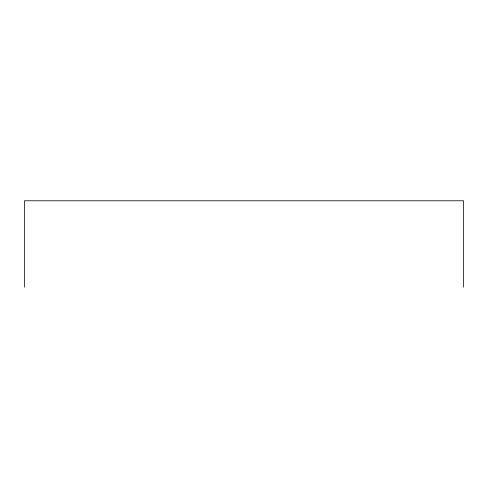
<?xml version="1.0" encoding="UTF-8"?>
<svg xmlns="http://www.w3.org/2000/svg" width="488" height="488" viewBox="0 0 488 488"><rect width="100%" height="100%" fill="white"/><g stroke="black" fill="none" stroke-linecap="round" stroke-linejoin="round"><path stroke-width="0.73" d="M463.6 287.219L463.6 200.781L24.4 200.781L24.4 287.219"/></g></svg>
